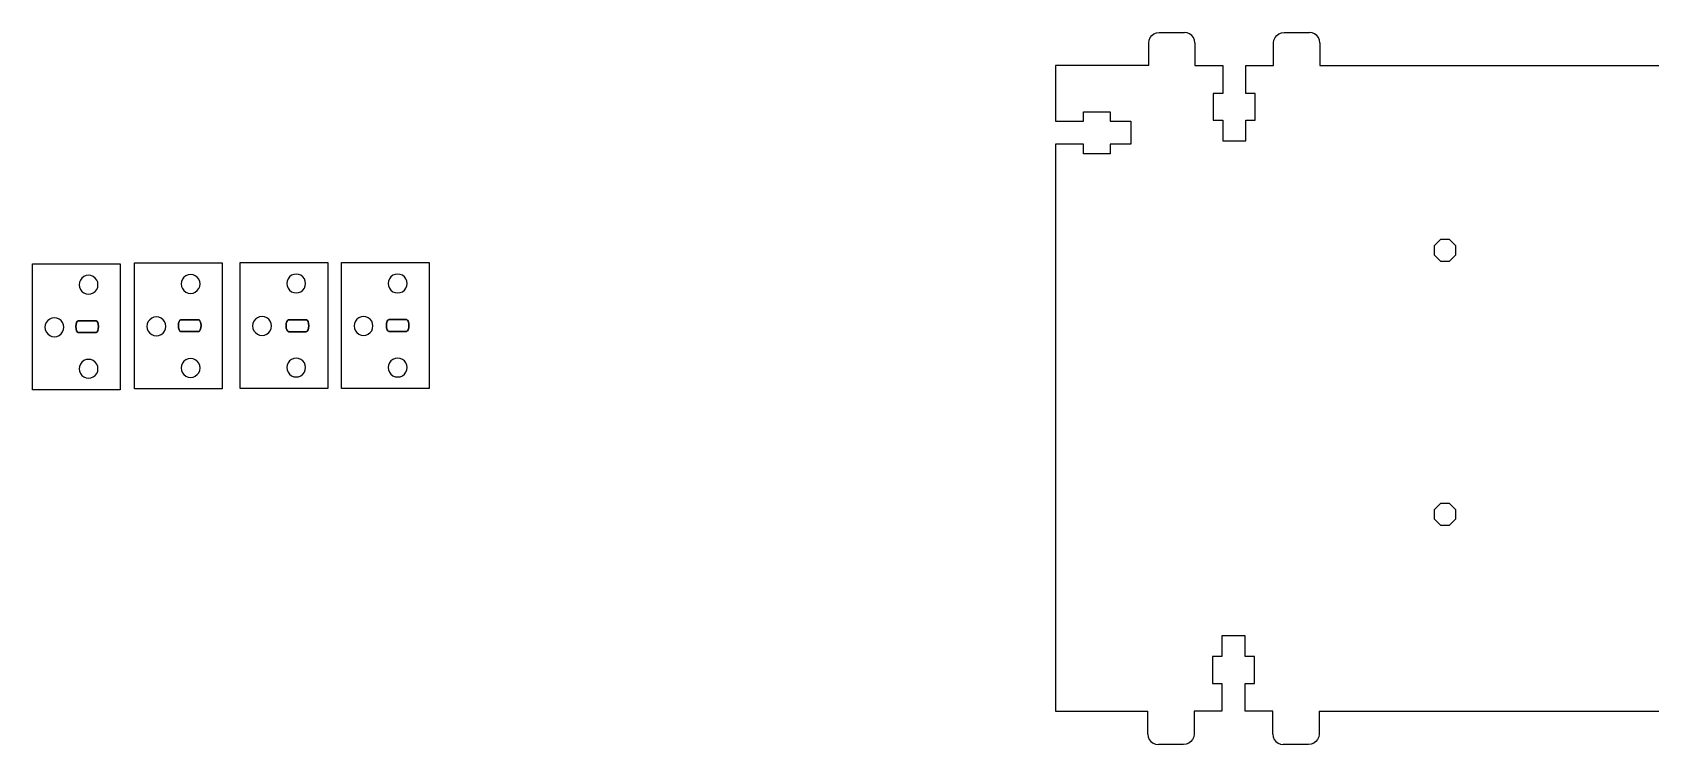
# Model space of a CAD drawing. Extents: x 6 to 601, y 11 to 447.
# Drawn here: x 42.3 to 350.5, y 11.1 to 146.7 of the extents above; entities that cross this region are included whole.
import ezdxf

# ---------------------------------------------------------------- set-up
doc = ezdxf.new("R2010")
doc.units = 0
doc.layers.get('0').update_dxf_attribs({"linetype": 'CONTINUOUS'})

msp = doc.modelspace()

# ---------------------------------------------------------------- linework, layer by layer
at = {"color": 7}
for points in [[(254.914232, 144.674548), (254.982381, 145.1922), (255.18218, 145.674574), (255.500018, 146.088763), (255.91423, 146.406602), (256.396593, 146.606415)], [(256.396593, 146.606415), (256.914231, 146.674572)], [(256.914231, 146.674572), (261.714227, 146.674572)], [(263.714229, 144.674548), (263.646078, 145.1922), (263.446279, 145.674574), (263.12844, 146.088763), (262.714228, 146.406602), (262.231865, 146.606415), (261.714227, 146.674572)], [(278.714221, 144.674548), (278.78237, 145.1922), (278.982172, 145.674574), (279.300008, 146.088763), (279.714222, 146.406602), (280.196582, 146.606415)], [(280.196582, 146.606415), (280.714221, 146.674572)], [(280.714221, 146.674572), (285.514217, 146.674572)], [(287.514216, 144.674548), (287.446068, 145.1922), (287.246266, 145.674574), (286.92843, 146.088763), (286.514215, 146.406602), (286.031855, 146.606415), (285.514217, 146.674572)], [(254.914232, 140.374553), (254.914232, 144.674548)], [(263.714229, 144.674548), (263.714229, 140.374553)], [(278.714221, 140.374553), (278.714221, 144.674548)], [(287.514216, 144.674548), (287.514216, 140.374553)], [(237.181592, 140.374553), (237.181592, 129.774541)], [(254.914232, 140.374553), (237.181592, 140.374553)], [(263.714229, 140.374553), (269.014218, 140.374553)], [(269.014218, 140.374553), (269.014218, 135.074561)], [(273.414224, 140.374553), (278.714221, 140.374553)], [(273.414224, 135.074561), (273.414224, 140.374553)], [(287.514216, 140.374553), (399.781545, 140.374553)], [(267.214222, 135.074561), (267.214222, 129.974552)], [(269.014218, 135.074561), (267.214222, 135.074561)], [(275.214223, 135.074561), (273.414224, 135.074561)], [(273.414224, 129.974552), (275.214223, 129.974552), (275.214223, 135.074561)], [(237.181592, 129.774541), (242.48159, 129.774541)], [(242.48159, 131.574554), (247.581588, 131.574554)], [(242.48159, 129.774541), (242.48159, 131.574554)], [(247.581588, 131.574554), (247.581588, 129.774541)], [(247.581588, 129.774541), (251.531587, 129.774541)], [(251.531587, 129.774541), (251.531587, 125.374555)], [(267.214222, 129.974552), (269.014218, 129.974552)], [(269.014218, 129.974552), (269.014218, 126.024541)], [(273.414224, 126.024541), (273.414224, 129.974552)], [(237.181593, 125.374555), (237.18159, 17.474593), (254.759186, 17.474593), (254.759186, 17.474593), (254.759186, 17.474593)], [(242.48159, 123.574542), (242.48159, 125.374555), (237.181592, 125.374555)], [(247.581588, 123.574542), (242.48159, 123.574542)], [(247.581588, 125.374555), (247.581588, 123.574542)], [(251.531587, 125.374555), (247.581588, 125.374555)], [(269.014218, 126.024541), (273.414224, 126.024541)], [(312.214571, 107.265608), (310.501846, 107.266077), (309.291097, 106.054664), (309.290613, 104.341905), (310.502039, 103.13119), (312.214784, 103.130674), (313.425516, 104.342132), (313.426017, 106.054846), (312.214571, 107.265608)], [(42.302786, 102.647431), (59.00278, 102.647431)], [(59.00278, 78.647437), (42.302786, 78.647437), (42.302786, 102.647431)], [(59.00278, 102.647431), (59.00278, 78.647437)], [(61.73413, 102.809232), (78.434125, 102.809232)], [(61.73413, 78.809238), (61.73413, 102.809232)], [(78.434125, 102.809232), (78.434125, 78.809238)], [(81.85001, 102.887247), (98.550004, 102.887247)], [(81.85001, 78.887255), (81.85001, 102.887247)], [(98.550004, 102.887247), (98.550004, 78.887255)], [(101.174882, 102.887247), (117.874877, 102.887247)], [(117.874877, 78.887255), (101.174882, 78.887255), (101.174882, 102.887247)], [(117.874877, 102.887247), (117.874877, 78.887255)], [(51.264114, 99.113306), (51.202782, 98.647431)], [(51.202782, 98.647431), (51.264114, 98.181558)], [(51.443935, 99.547432), (51.264114, 99.113306)], [(51.72999, 99.920222), (51.443935, 99.547432)], [(52.10278, 100.206277), (51.72999, 99.920222)], [(52.536908, 100.386097), (52.10278, 100.206277)], [(53.002781, 100.44743), (52.536908, 100.386097)], [(53.468657, 100.386097), (53.002781, 100.44743)], [(53.902779, 100.206277), (53.468657, 100.386097)], [(54.275572, 99.920222), (53.902779, 100.206277)], [(54.561627, 99.547432), (54.275572, 99.920222)], [(54.741445, 99.113306), (54.561627, 99.547432)], [(54.80278, 98.647431), (54.741445, 99.113306)], [(54.741445, 98.181558), (54.80278, 98.647431)], [(70.695462, 99.275107), (70.634126, 98.809231)], [(70.634126, 98.809231), (70.695462, 98.343359)], [(70.875282, 99.709232), (70.695462, 99.275107)], [(71.161334, 100.082025), (70.875282, 99.709232)], [(71.534127, 100.368077), (71.161334, 100.082025)], [(71.968253, 100.547898), (71.534127, 100.368077)], [(72.434125, 100.609231), (71.968253, 100.547898)], [(72.900001, 100.547898), (72.434125, 100.609231)], [(73.334126, 100.368077), (72.900001, 100.547898)], [(73.706919, 100.082025), (73.334126, 100.368077)], [(73.992971, 99.709232), (73.706919, 100.082025)], [(74.172792, 99.275107), (73.992971, 99.709232)], [(74.234125, 98.809231), (74.172792, 99.275107)], [(74.172792, 98.343359), (74.234125, 98.809231)], [(90.811339, 99.353122), (90.750006, 98.887249)], [(90.750006, 98.887249), (90.811339, 98.421373)], [(90.991159, 99.787247), (90.811339, 99.353122)], [(91.277214, 100.16004), (90.991159, 99.787247)], [(91.650007, 100.446092), (91.277214, 100.16004)], [(92.084133, 100.625913), (91.650007, 100.446092)], [(92.550005, 100.687248), (92.084133, 100.625913)], [(93.015881, 100.625913), (92.550005, 100.687248)], [(93.450006, 100.446092), (93.015881, 100.625913)], [(93.822797, 100.16004), (93.450006, 100.446092)], [(94.108851, 99.787247), (93.822797, 100.16004)], [(94.288672, 99.353122), (94.108851, 99.787247)], [(94.350005, 98.887249), (94.288672, 99.353122)], [(94.288672, 98.421373), (94.350005, 98.887249)], [(110.136214, 99.353122), (110.074878, 98.887249)], [(110.074878, 98.887249), (110.136214, 98.421373)], [(110.316035, 99.787247), (110.136214, 99.353122)], [(110.602087, 100.16004), (110.316035, 99.787247)], [(110.97488, 100.446092), (110.602087, 100.16004)], [(111.409005, 100.625913), (110.97488, 100.446092)], [(111.874878, 100.687248), (111.409005, 100.625913)], [(112.340753, 100.625913), (111.874878, 100.687248)], [(112.774879, 100.446092), (112.340753, 100.625913)], [(113.147672, 100.16004), (112.774879, 100.446092)], [(113.433724, 99.787247), (113.147672, 100.16004)], [(113.613544, 99.353122), (113.433724, 99.787247)], [(113.674877, 98.887249), (113.613544, 99.353122)], [(113.613544, 98.421373), (113.674877, 98.887249)], [(51.264114, 98.181558), (51.443935, 97.747432)], [(51.443935, 97.747432), (51.72999, 97.374639)], [(51.72999, 97.374639), (52.10278, 97.088587)], [(52.10278, 97.088587), (52.536908, 96.908764)], [(52.536908, 96.908764), (53.002781, 96.847431)], [(53.002781, 96.847431), (53.468657, 96.908764)], [(53.468657, 96.908764), (53.902779, 97.088587)], [(53.902779, 97.088587), (54.275572, 97.374639)], [(54.275572, 97.374639), (54.561627, 97.747432)], [(54.561627, 97.747432), (54.741445, 98.181558)], [(70.695462, 98.343359), (70.875282, 97.909233)], [(70.875282, 97.909233), (71.161334, 97.53644)], [(71.161334, 97.53644), (71.534127, 97.250388)], [(71.534127, 97.250388), (71.968253, 97.070565), (72.434125, 97.009232)], [(72.434125, 97.009232), (72.900001, 97.070565)], [(72.900001, 97.070565), (73.334126, 97.250388)], [(73.334126, 97.250388), (73.706919, 97.53644), (73.992971, 97.909233)], [(73.992971, 97.909233), (74.172792, 98.343359)], [(90.811339, 98.421373), (90.991159, 97.987248)], [(90.991159, 97.987248), (91.277214, 97.614455)], [(91.277214, 97.614455), (91.650007, 97.328403)], [(91.650007, 97.328403), (92.084133, 97.148582)], [(92.084133, 97.148582), (92.550005, 97.087247)], [(92.550005, 97.087247), (93.015881, 97.148582)], [(93.015881, 97.148582), (93.450006, 97.328403)], [(93.450006, 97.328403), (93.822797, 97.614455)], [(93.822797, 97.614455), (94.108851, 97.987248)], [(94.108851, 97.987248), (94.288672, 98.421373)], [(110.136214, 98.421373), (110.316035, 97.987248)], [(110.316035, 97.987248), (110.602087, 97.614455), (110.97488, 97.328403)], [(110.97488, 97.328403), (111.409005, 97.148582)], [(111.409005, 97.148582), (111.874878, 97.087247)], [(111.874878, 97.087247), (112.340753, 97.148582)], [(112.340753, 97.148582), (112.774879, 97.328403)], [(112.774879, 97.328403), (113.147672, 97.614455)], [(113.147672, 97.614455), (113.433724, 97.987248), (113.613544, 98.421373)], [(65.93413, 92.52447), (65.468254, 92.463137)], [(66.400003, 92.463137), (65.93413, 92.52447)], [(85.584134, 92.541152), (85.150009, 92.361331)], [(86.515883, 92.541152), (86.050007, 92.602487), (85.584134, 92.541152)], [(86.950008, 92.361331), (86.515883, 92.541152)], [(104.909007, 92.541152), (104.474881, 92.361331)], [(105.374879, 92.602487), (104.909007, 92.541152)], [(105.840755, 92.541152), (105.374879, 92.602487)], [(106.27488, 92.361331), (105.840755, 92.541152)], [(44.764119, 91.028543), (44.702784, 90.56267)], [(44.702784, 90.56267), (44.764119, 90.096794)], [(44.94394, 91.462668), (44.764119, 91.028543)], [(44.764119, 90.096794), (44.94394, 89.662669)], [(45.229992, 91.835461), (44.94394, 91.462668)], [(44.94394, 89.662669), (45.229992, 89.289879)], [(45.602785, 92.121516), (45.229992, 91.835461)], [(46.03691, 92.301334), (45.602785, 92.121516)], [(46.502783, 92.362669), (46.03691, 92.301334)], [(46.968658, 92.301334), (46.502783, 92.362669)], [(47.402784, 92.121516), (46.968658, 92.301334)], [(47.775574, 91.835461), (47.402784, 92.121516)], [(48.061629, 91.462668), (47.775574, 91.835461)], [(47.775574, 89.289879), (48.061629, 89.662669)], [(48.24145, 91.028543), (48.061629, 91.462668)], [(48.061629, 89.662669), (48.24145, 90.096794)], [(48.302782, 90.56267), (48.24145, 91.028543)], [(48.24145, 90.096794), (48.302782, 90.56267)], [(51.061942, 91.808244), (50.965752, 91.788149), (50.876976, 91.727858), (50.721666, 91.486694), (50.616307, 91.125331), (50.581185, 90.684342), (50.616307, 90.243352), (50.721666, 89.881989), (50.876976, 89.640825), (50.965752, 89.580534), (51.061942, 89.56044), (54.408358, 89.56044), (54.504548, 89.580534), (54.593321, 89.640825), (54.74863, 89.881989), (54.853992, 90.243352), (54.889112, 90.684342), (54.853992, 91.125331), (54.74863, 91.486694), (54.593321, 91.727858), (54.504548, 91.788149), (54.408358, 91.808244), (51.061942, 91.808244)], [(51.061942, 89.560434), (50.965752, 89.580528), (50.876976, 89.640819), (50.721666, 89.881984), (50.616307, 90.243347), (50.581185, 90.684336), (50.616307, 91.125325), (50.721666, 91.486688), (50.876976, 91.727853), (50.965752, 91.788144), (51.061942, 91.808238), (54.408358, 91.808238), (54.504548, 91.788144), (54.593321, 91.727853), (54.74863, 91.486688), (54.853992, 91.125325), (54.889112, 90.684336), (54.853992, 90.243347), (54.74863, 89.881984), (54.593321, 89.640819), (54.504548, 89.580528), (54.408358, 89.560434), (51.061942, 89.560434)], [(64.195463, 91.190343), (64.134131, 90.724471), (64.195463, 90.258595)], [(64.375284, 91.624469), (64.195463, 91.190343)], [(64.195463, 90.258595), (64.375284, 89.82447)], [(64.661336, 91.997262), (64.375284, 91.624469)], [(64.375284, 89.82447), (64.661336, 89.451677), (65.034129, 89.165625)], [(65.034129, 92.283314), (64.661336, 91.997262)], [(65.468254, 92.463137), (65.034129, 92.283314)], [(66.834128, 92.283314), (66.400003, 92.463137)], [(67.206921, 91.997262), (66.834128, 92.283314)], [(66.834128, 89.165625), (67.206921, 89.451677), (67.492973, 89.82447), (67.672794, 90.258595)], [(67.492973, 91.624469), (67.206921, 91.997262)], [(67.672794, 91.190343), (67.492973, 91.624469)], [(67.734126, 90.724471), (67.672794, 91.190343)], [(67.672794, 90.258595), (67.734126, 90.724471)], [(70.598927, 91.991922), (70.50274, 91.971828), (70.413965, 91.911537), (70.258655, 91.670375), (70.153293, 91.309009), (70.118173, 90.86802), (70.153293, 90.427031), (70.258655, 90.065668), (70.413965, 89.824504), (70.50274, 89.764212), (70.598927, 89.744118), (73.945346, 89.744118), (74.041533, 89.764212), (74.130309, 89.824504), (74.285616, 90.065668), (74.390978, 90.427031), (74.426101, 90.86802), (74.390978, 91.309009), (74.285616, 91.670375), (74.130309, 91.911537), (74.041533, 91.971828), (73.945346, 91.991922), (70.598927, 91.991922)], [(70.598927, 89.744113), (70.50274, 89.764207), (70.413965, 89.824498), (70.258655, 90.065662), (70.153293, 90.427025), (70.118173, 90.868015), (70.153293, 91.309004), (70.258655, 91.67037), (70.413965, 91.911531), (70.50274, 91.971822), (70.598927, 91.991917), (73.945346, 91.991917), (74.041533, 91.971822), (74.130309, 91.911531), (74.285616, 91.67037), (74.390978, 91.309004), (74.426101, 90.868015), (74.390978, 90.427025), (74.285616, 90.065662), (74.130309, 89.824498), (74.041533, 89.764207), (73.945346, 89.744113), (70.598927, 89.744113)], [(84.31134, 91.268361), (84.250008, 90.802485)], [(84.250008, 90.802485), (84.31134, 90.336613)], [(84.491164, 91.702486), (84.31134, 91.268361)], [(84.31134, 90.336613), (84.491164, 89.902487)], [(84.777216, 92.075279), (84.491164, 91.702486)], [(84.491164, 89.902487), (84.777216, 89.529694)], [(85.150009, 92.361331), (84.777216, 92.075279)], [(84.777216, 89.529694), (85.150009, 89.243642)], [(87.322798, 92.075279), (86.950008, 92.361331)], [(86.950008, 89.243642), (87.322798, 89.529694)], [(87.608853, 91.702486), (87.322798, 92.075279)], [(87.322798, 89.529694), (87.608853, 89.902487)], [(87.788674, 91.268361), (87.608853, 91.702486)], [(87.608853, 89.902487), (87.788674, 90.336613)], [(87.850006, 90.802485), (87.788674, 91.268361)], [(87.788674, 90.336613), (87.850006, 90.802485)], [(91.117285, 91.959611), (91.021095, 91.939516), (90.932322, 91.879225), (90.777012, 91.638064), (90.67165, 91.276698), (90.63653, 90.835709), (90.67165, 90.394719), (90.777012, 90.033356), (90.932322, 89.792192), (91.021095, 89.731901), (91.117285, 89.711807), (94.463701, 89.711807), (94.55989, 89.731901), (94.648663, 89.792192), (94.803973, 90.033356), (94.909335, 90.394719), (94.944458, 90.835709), (94.909335, 91.276698), (94.803973, 91.638064), (94.648663, 91.879225), (94.55989, 91.939516), (94.463701, 91.959611), (91.117285, 91.959611)], [(91.117285, 89.711801), (91.021095, 89.731895), (90.932322, 89.792186), (90.777012, 90.033351), (90.67165, 90.394714), (90.63653, 90.835703), (90.67165, 91.276692), (90.777012, 91.638058), (90.932322, 91.87922), (91.021095, 91.939511), (91.117285, 91.959605), (94.463701, 91.959605), (94.55989, 91.939511), (94.648663, 91.87922), (94.803973, 91.638058), (94.909335, 91.276692), (94.944458, 90.835703), (94.909335, 90.394714), (94.803973, 90.033351), (94.648663, 89.792186), (94.55989, 89.731895), (94.463701, 89.711801), (91.117285, 89.711801)], [(103.636216, 91.268361), (103.574883, 90.802485)], [(103.574883, 90.802485), (103.636216, 90.336613)], [(103.816036, 91.702486), (103.636216, 91.268361)], [(103.636216, 90.336613), (103.816036, 89.902487)], [(104.102088, 92.075279), (103.816036, 91.702486)], [(103.816036, 89.902487), (104.102088, 89.529694)], [(104.474881, 92.361331), (104.102088, 92.075279)], [(104.102088, 89.529694), (104.474881, 89.243642)], [(106.647673, 92.075279), (106.27488, 92.361331)], [(106.27488, 89.243642), (106.647673, 89.529694)], [(106.933725, 91.702486), (106.647673, 92.075279)], [(106.647673, 89.529694), (106.933725, 89.902487)], [(107.113546, 91.268361), (106.933725, 91.702486)], [(106.933725, 89.902487), (107.113546, 90.336613)], [(107.174879, 90.802485), (107.113546, 91.268361)], [(107.113546, 90.336613), (107.174879, 90.802485)], [(110.203831, 92.014774), (110.107644, 91.99468), (110.018869, 91.934388), (109.863559, 91.693227), (109.758197, 91.331861), (109.723077, 90.890872), (109.758197, 90.449883), (109.863559, 90.08852), (110.018869, 89.847355), (110.107644, 89.787064), (110.203831, 89.76697), (113.55025, 89.76697), (113.646437, 89.787064), (113.735213, 89.847355), (113.890523, 90.08852), (113.995885, 90.449883), (114.031005, 90.890872), (113.995885, 91.331861), (113.890523, 91.693227), (113.735213, 91.934388), (113.646437, 91.99468), (113.55025, 92.014774), (110.203831, 92.014774)], [(110.203831, 89.766967), (110.107644, 89.787061), (110.018869, 89.847352), (109.863559, 90.088517), (109.758197, 90.44988), (109.723077, 90.890869), (109.758197, 91.331858), (109.863559, 91.693224), (110.018869, 91.934386), (110.107644, 91.994677), (110.203831, 92.014771), (113.55025, 92.014771), (113.646437, 91.994677), (113.735213, 91.934386), (113.890523, 91.693224), (113.995885, 91.331858), (114.031005, 90.890869), (113.995885, 90.44988), (113.890523, 90.088517), (113.735213, 89.847352), (113.646437, 89.787061), (113.55025, 89.766967), (110.203831, 89.766967)], [(45.229992, 89.289879), (45.602785, 89.003824)], [(45.602785, 89.003824), (46.03691, 88.824003)], [(46.03691, 88.824003), (46.502783, 88.762671)], [(46.502783, 88.762671), (46.968658, 88.824003)], [(46.968658, 88.824003), (47.402784, 89.003824)], [(47.402784, 89.003824), (47.775574, 89.289879)], [(65.034129, 89.165625), (65.468254, 88.985804)], [(65.468254, 88.985804), (65.93413, 88.924471)], [(65.93413, 88.924471), (66.400003, 88.985804)], [(66.400003, 88.985804), (66.834128, 89.165625)], [(85.150009, 89.243642), (85.584134, 89.063819)], [(85.584134, 89.063819), (86.050007, 89.002486)], [(86.050007, 89.002486), (86.515883, 89.063819)], [(86.515883, 89.063819), (86.950008, 89.243642)], [(104.474881, 89.243642), (104.909007, 89.063819)], [(104.909007, 89.063819), (105.374879, 89.002486)], [(105.374879, 89.002486), (105.840755, 89.063819)], [(105.840755, 89.063819), (106.27488, 89.243642)], [(51.443935, 83.548553), (51.264114, 83.114425)], [(51.72999, 83.921343), (51.443935, 83.548553)], [(52.10278, 84.207398), (51.72999, 83.921343)], [(52.536908, 84.387219), (52.10278, 84.207398)], [(53.002781, 84.448551), (52.536908, 84.387219)], [(53.468657, 84.387219), (53.002781, 84.448551)], [(53.902779, 84.207398), (53.468657, 84.387219)], [(54.275572, 83.921343), (53.902779, 84.207398)], [(54.561627, 83.548553), (54.275572, 83.921343)], [(54.741445, 83.114425), (54.561627, 83.548553)], [(70.695462, 83.276228), (70.634126, 82.810353)], [(70.875282, 83.710354), (70.695462, 83.276228)], [(71.161334, 84.083144), (70.875282, 83.710354)], [(71.534127, 84.369199), (71.161334, 84.083144)], [(71.968253, 84.54902), (71.534127, 84.369199)], [(72.434125, 84.610352), (71.968253, 84.54902)], [(72.900001, 84.54902), (72.434125, 84.610352)], [(73.334126, 84.369199), (72.900001, 84.54902)], [(73.706919, 84.083144), (73.334126, 84.369199)], [(73.992971, 83.710354), (73.706919, 84.083144)], [(74.172792, 83.276228), (73.992971, 83.710354)], [(74.234125, 82.810353), (74.172792, 83.276228)], [(90.811339, 83.354243), (90.750006, 82.88837)], [(90.991159, 83.788369), (90.811339, 83.354243)], [(91.277214, 84.161162), (90.991159, 83.788369)], [(91.650007, 84.447213), (91.277214, 84.161162)], [(92.084133, 84.627034), (91.650007, 84.447213)], [(92.550005, 84.688367), (92.084133, 84.627034)], [(93.450006, 84.447213), (93.015881, 84.627034), (92.550005, 84.688367)], [(93.822797, 84.161162), (93.450006, 84.447213)], [(94.108851, 83.788369), (93.822797, 84.161162)], [(94.288672, 83.354243), (94.108851, 83.788369)], [(94.350005, 82.88837), (94.288672, 83.354243)], [(110.136214, 83.354243), (110.074878, 82.88837)], [(110.316035, 83.788369), (110.136214, 83.354243)], [(110.97488, 84.447213), (110.602087, 84.161162), (110.316035, 83.788369)], [(111.409005, 84.627034), (110.97488, 84.447213)], [(111.874878, 84.688367), (111.409005, 84.627034)], [(112.340753, 84.627034), (111.874878, 84.688367)], [(112.774879, 84.447213), (112.340753, 84.627034)], [(113.147672, 84.161162), (112.774879, 84.447213)], [(113.433724, 83.788369), (113.147672, 84.161162)], [(113.613544, 83.354243), (113.433724, 83.788369)], [(113.674877, 82.88837), (113.613544, 83.354243)], [(51.264114, 83.114425), (51.202782, 82.648552)], [(51.202782, 82.648552), (51.264114, 82.182679)], [(51.264114, 82.182679), (51.443935, 81.748554)], [(51.443935, 81.748554), (51.72999, 81.375761)], [(51.72999, 81.375761), (52.10278, 81.089706)], [(52.10278, 81.089706), (52.536908, 80.909885)], [(52.536908, 80.909885), (53.002781, 80.848553)], [(53.002781, 80.848553), (53.468657, 80.909885)], [(53.468657, 80.909885), (53.902779, 81.089706)], [(53.902779, 81.089706), (54.275572, 81.375761)], [(54.275572, 81.375761), (54.561627, 81.748554)], [(54.561627, 81.748554), (54.741445, 82.182679)], [(54.741445, 82.182679), (54.80278, 82.648552), (54.741445, 83.114425)], [(70.634126, 82.810353), (70.695462, 82.34448)], [(70.695462, 82.34448), (70.875282, 81.910355)], [(70.875282, 81.910355), (71.161334, 81.537562)], [(71.161334, 81.537562), (71.534127, 81.251507)], [(71.534127, 81.251507), (71.968253, 81.071686)], [(71.968253, 81.071686), (72.434125, 81.010354)], [(72.434125, 81.010354), (72.900001, 81.071686)], [(72.900001, 81.071686), (73.334126, 81.251507)], [(73.334126, 81.251507), (73.706919, 81.537562)], [(73.706919, 81.537562), (73.992971, 81.910355)], [(73.992971, 81.910355), (74.172792, 82.34448)], [(74.172792, 82.34448), (74.234125, 82.810353)], [(90.750006, 82.88837), (90.811339, 82.422495)], [(90.811339, 82.422495), (90.991159, 81.988369)], [(90.991159, 81.988369), (91.277214, 81.615576)], [(91.277214, 81.615576), (91.650007, 81.329524)], [(91.650007, 81.329524), (92.084133, 81.149704)], [(92.084133, 81.149704), (92.550005, 81.088371)], [(92.550005, 81.088371), (93.015881, 81.149704)], [(93.015881, 81.149704), (93.450006, 81.329524)], [(93.450006, 81.329524), (93.822797, 81.615576)], [(93.822797, 81.615576), (94.108851, 81.988369)], [(94.108851, 81.988369), (94.288672, 82.422495)], [(94.288672, 82.422495), (94.350005, 82.88837)], [(110.074878, 82.88837), (110.136214, 82.422495)], [(110.136214, 82.422495), (110.316035, 81.988369)], [(110.316035, 81.988369), (110.602087, 81.615576)], [(110.602087, 81.615576), (110.97488, 81.329524)], [(110.97488, 81.329524), (111.409005, 81.149704)], [(111.409005, 81.149704), (111.874878, 81.088371)], [(111.874878, 81.088371), (112.340753, 81.149704)], [(112.340753, 81.149704), (112.774879, 81.329524)], [(112.774879, 81.329524), (113.147672, 81.615576)], [(113.147672, 81.615576), (113.433724, 81.988369)], [(113.433724, 81.988369), (113.613544, 82.422495)], [(113.613544, 82.422495), (113.674877, 82.88837)], [(78.434125, 78.809238), (61.73413, 78.809238)], [(98.550004, 78.887255), (81.85001, 78.887255)], [(312.214571, 57.030053), (310.501846, 57.030522), (309.291097, 55.81911), (309.290613, 54.10635), (310.502039, 52.895636), (312.214784, 52.895119), (313.425516, 54.106578), (313.426017, 55.819291), (312.214571, 57.030053)], [(268.859178, 31.824577), (268.859178, 27.874595), (267.059193, 27.874595)], [(273.259192, 31.824577), (268.859178, 31.824577)], [(275.059177, 27.874595), (273.259192, 27.874595), (273.259192, 31.824577)], [(267.059193, 27.874595), (267.059193, 22.774585), (268.859178, 22.774585)], [(273.259192, 22.774585), (275.059177, 22.774585), (275.059177, 27.874595)], [(268.859178, 22.774585), (268.859178, 17.474593)], [(273.259192, 17.474593), (273.259192, 22.774585)], [(254.759186, 13.124589), (254.759186, 17.474593)], [(268.859178, 17.474593), (263.559186, 17.474593), (263.559186, 13.124589)], [(278.559184, 17.474593), (273.259192, 17.474593)], [(278.559184, 13.124589), (278.559184, 17.474593)], [(287.359183, 17.474593), (287.359183, 13.124589)], [(287.359183, 17.474593), (555.531508, 17.474593), (555.531508, 17.474593)], [(254.759186, 13.124589), (254.827343, 12.606937), (255.027128, 12.124591), (255.344967, 11.710374), (255.759184, 11.392535), (256.241558, 11.19275), (256.759182, 11.124593)], [(263.559186, 13.124589), (263.491029, 12.606937), (263.291244, 12.124591), (262.973405, 11.710374), (262.559188, 11.392535), (262.076813, 11.19275)], [(278.559184, 13.124589), (278.62734, 12.606937), (278.827126, 12.124591), (279.144964, 11.710374), (279.559182, 11.392535), (280.041528, 11.19275), (280.55918, 11.124593)], [(287.359183, 13.124589), (287.291026, 12.606937), (287.091213, 12.124591), (286.773403, 11.710374), (286.359185, 11.392535), (285.876811, 11.19275)], [(261.55919, 11.124593), (256.759182, 11.124593)], [(262.076813, 11.19275), (261.55919, 11.124593)], [(285.359187, 11.124593), (280.55918, 11.124593)], [(285.876811, 11.19275), (285.359187, 11.124593)]]:
    msp.add_lwpolyline(points, dxfattribs=at)

doc.saveas('drawing.dxf')
